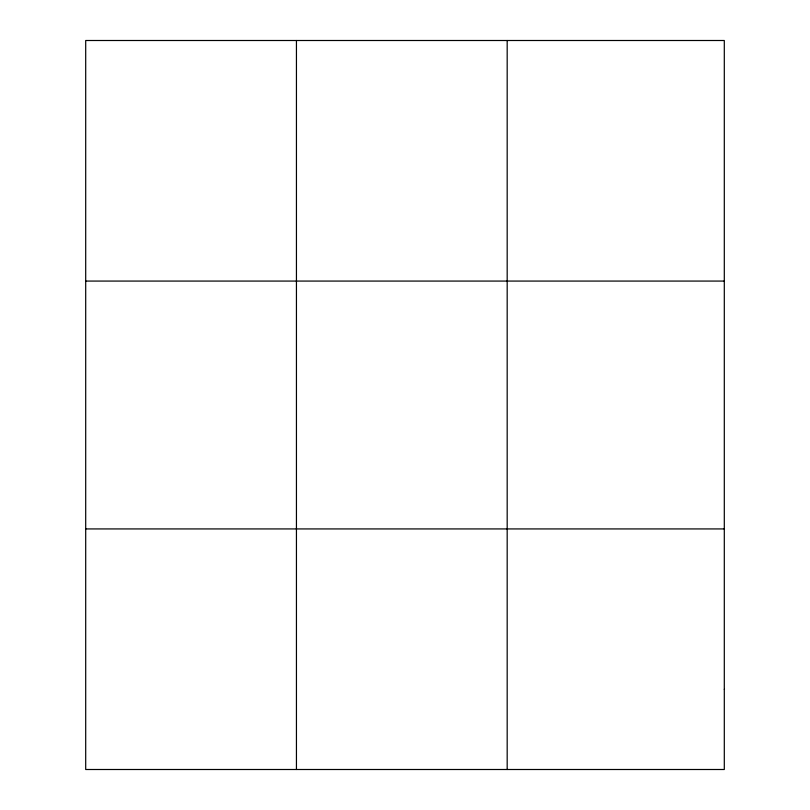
<?xml version="1.0" encoding="UTF-8"?>
<svg xmlns="http://www.w3.org/2000/svg" width="810" height="810" viewBox="0 0 810 810"><rect width="100%" height="100%" fill="white"/><g stroke="black" fill="none" stroke-linecap="round" stroke-linejoin="round"><path stroke-width="1.21" d="M296.44 769.5L296.44 40.5M507.181 769.5L507.181 40.5M85.698 281.07L724.302 281.07M85.698 528.93L724.302 528.93M724.302 689.31L724.302 769.5L85.698 769.5L85.698 40.5L724.302 40.5L724.302 689.31"/></g></svg>
